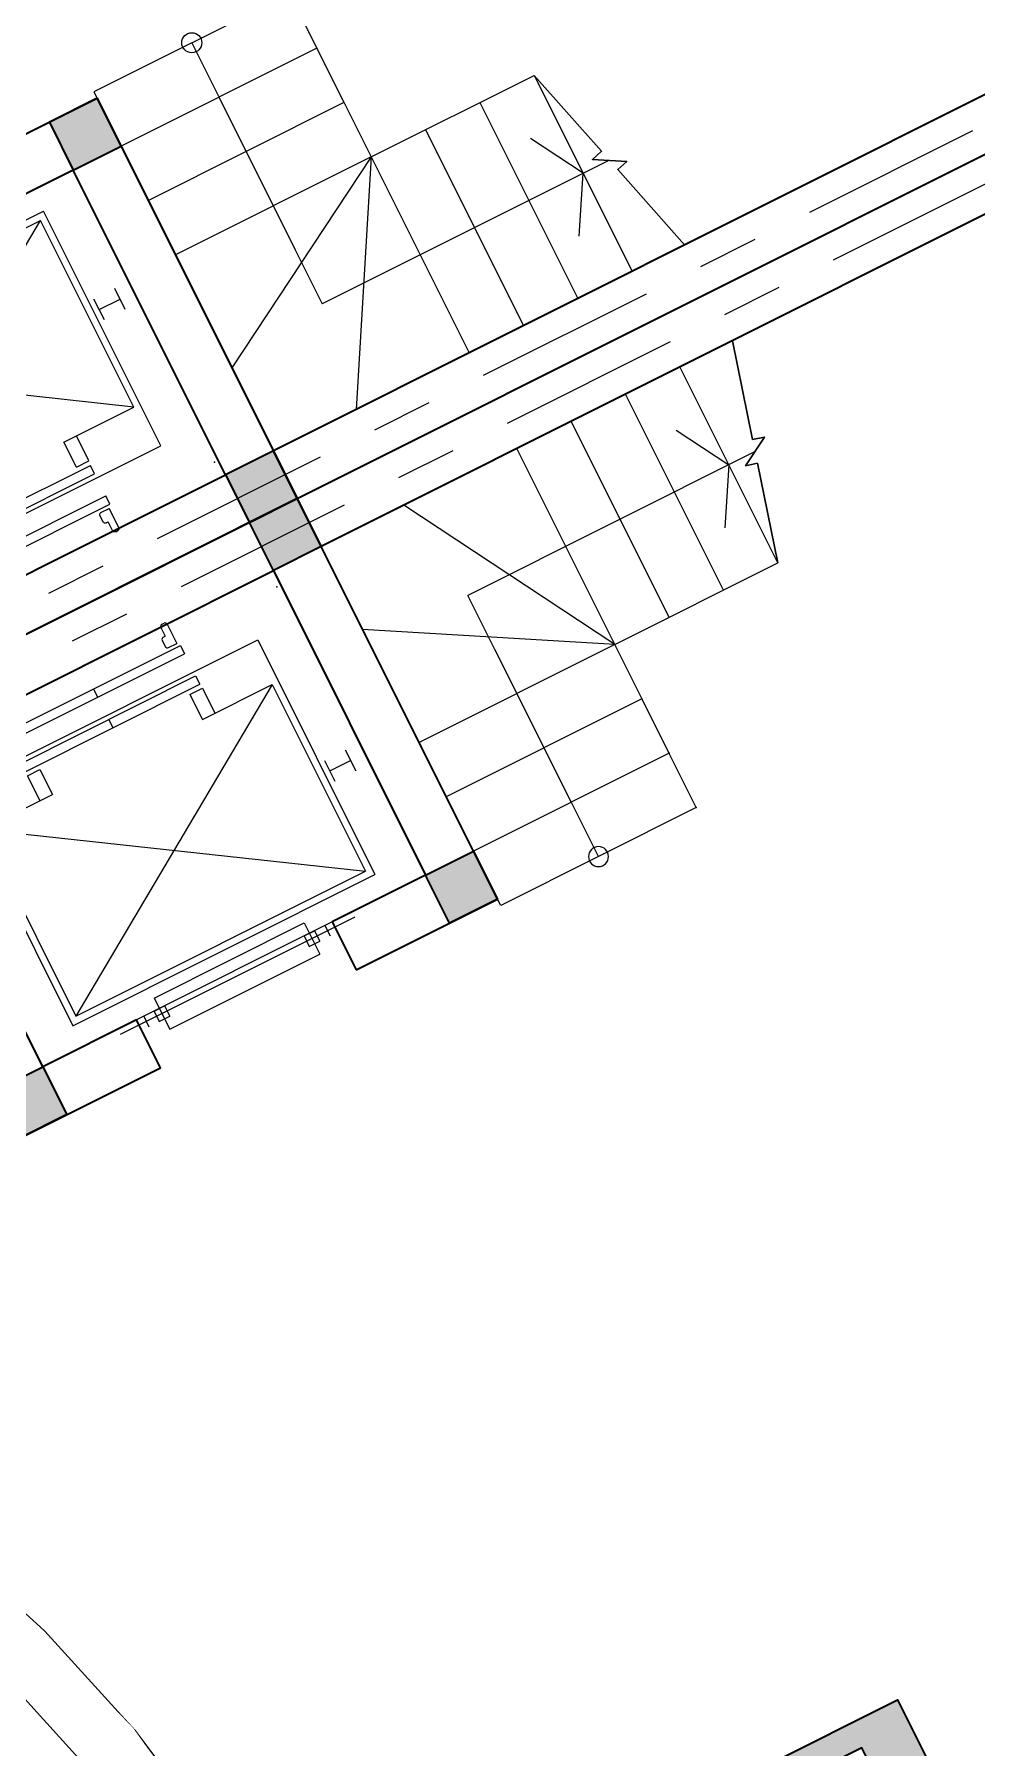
# Model space of a CAD drawing. Header units: millimetres. Extents: x 567980 to 569372, y 2065777 to 2066674.
# Drawn here: x 568782.9 to 568786.77, y 2066333.23 to 2066340.27 of the extents above; entities that cross this region are included whole.
import ezdxf
from ezdxf.enums import TextEntityAlignment as Align
from ezdxf.xclip import XClip

# ---------------------------------------------------------------- set-up
doc = ezdxf.new("R2010")
doc.units = ezdxf.units.MM
for name, pattern in [('ACAD_ISO03W100', [30, 12, -18]), ('CENTER', [3, 1.5, -0.5, 0.5, -0.5]), ('CENTER2', [1.125, 0.75, -0.125, 0.125, -0.125]), ('CONTINOUS', [0]), ('DIVIDEX22', [1.25, 0.625, -0.25, 0, -0.125, 0, -0.25]), ('DOT', [0.25, 0, -0.25]), ('PHANTOM2', [1.25, 0.625, -0.125, 0.125, -0.125, 0.125, -0.125]), ('PHANTOM3', [1.5, 0.625, -0.125, 0.125, -0.125, 0.125, -0.125, 0.125, -0.125])]:
    doc.linetypes.add(name, pattern=pattern)
for name, color, linetype, lineweight in [('A-COT VACH', 2, 'Continuous', 35), ('A-DIM', 251, 'Continuous', 15), ('A-HATCH', 251, 'Continuous', 5), ('A-NET CAT', 214, 'Continuous', 30), ('A-NET THAY', 125, 'Continuous', 18), ('A-NOI THAT', 44, 'Continuous', 9), ('A-TRUC', 250, 'CENTER', 5), ('A-TUONG', 255, 'Continuous', 35), ('boDnv', 54, 'Continuous', 25), ('E- RANH GIOI', 1, 'CENTER', 13), ('N1.1-CN', 4, 'CONTINOUS', 35), ('N1.3-TN', 6, 'CENTER2', 35), ('N1.4-TP', 4, 'PHANTOM2', 35), ('N1.5-TH', 2, 'PHANTOM3', 30), ('N1.6-NM', 3, 'DIVIDEX22', 30), ('N4-OTHER1', 143, 'CONTINOUS', 15)]:
    doc.layers.add(name, color=color, linetype=linetype, lineweight=lineweight)
for name, color, linetype in [('A-NOITHAT', 252, 'Continuous'), ('ChiaLo', 128, 'CENTER'), ('ghi_chu', 7, 'Continuous'), ('LoLK', 6, 'Continuous'), ('M-CD', 40, 'ACAD_ISO03W100'), ('M-Control', 170, 'CENTER2'), ('M-RP', 140, 'Continuous'), ('text', 7, 'Continuous')]:
    doc.layers.add(name, color=color, linetype=linetype)
doc.styles.add('avh', font='')
doc.styles.get('avh').set_extended_font_data('.VnAvantH')

# ---------------------------------------------------------------- blocks, each defined once
blk = doc.blocks.new('NEN')
at = {"layer": 'ChiaLo', "ltscale": 5}
blk.add_lwpolyline([(61.69651037734002, -45.74125448055565), (97.47148511209525, -27.84848544932902)], dxfattribs=at)
at = {"layer": 'LoLK'}
for points in [[(97.47148511197884, -27.84848544932902), (94.78756975801662, -22.48223924078047), (76.90008239494637, -31.42862375359982), (79.58399774937425, -36.79486996261403)], [(100.1554004661739, -33.21473165787756), (97.4714851124445, -27.84848544886336), (79.58399774937425, -36.79486996261403), (82.26791310345288, -42.16111617139541)]]:
    blk.add_lwpolyline(points, close=True, dxfattribs=at)
blk = doc.blocks.new('NEN K02')
at = {"layer": 'LoLK'}
for points in [[(-61.66771715460345, 20.00000000791624), (-61.6677171557676, 40.00000001862645), (-55.66771715553477, 40.00000001885928), (-55.66771715483628, 20.00000000791624)], [(-61.66771715460345, 20.00000000721775), (-61.66771715506911, 40.00000002002344), (-55.66771715530194, 40.0000000197906), (-55.66771715460345, 20.00000000745058)], [(-55.66771715413779, 40.00000001117587), (-61.66771715390496, 40.0000000114087), (-61.66771715506911, 20.00000001094304), (-55.66771715483628, 20.00000001094304)], [(-55.66771715506911, 20.00000000791624), (-55.66771715553477, 40.00000001885928), (-49.66771715506911, 40.00000001909211), (-49.66771715460345, 20.00000000814907)], [(-55.66771715437062, 20.00000000791624), (-55.66771715530194, 40.00000001955777), (-49.66771715506911, 40.00000001932494), (-49.66771715367213, 20.00000000814907)], [(-49.66771715413779, 40.00000001117587), (-55.66771715413779, 40.00000001164153), (-55.66771715483628, 20.00000001094304), (-49.66771715483628, 20.00000001094304)]]:
    blk.add_lwpolyline(points, close=True, dxfattribs=at)
blk = doc.blocks.new('AP11B2')
at = {"layer": 'A-NOITHAT'}
for p, q in [((359.9999999990687, 1491.603832304019), (-360.0000000009313, 1491.603832304019)), ((-360.0000000009313, 1341.603832304019), (-360.0000000009313, 1491.603832304019)), ((359.9999999990687, 1341.603832304019), (359.9999999990687, 1491.603832304019)), ((557.9627270745113, 1416.603832304019), (-568.2546845125034, 1416.603832304019)), ((-435.0000000009313, 1391.603832304027), (-435.0000000009313, 1441.603832304019)), ((-385.0000000009313, 1391.603832304027), (-385.0000000009313, 1441.603832304019)), ((-335.0000000009313, 1441.603832304019), (-385.0000000009313, 1441.603832304019)), ((-335.0000000009313, 1391.603832304027), (-335.0000000009313, 1441.603832304019)), ((384.9999999990687, 1441.603832304019), (334.9999999990687, 1441.603832304019)), ((334.9999999990687, 1391.603832304027), (334.9999999990687, 1441.603832304019)), ((384.9999999990687, 1391.603832304027), (384.9999999990687, 1441.603832304019)), ((434.9999999990687, 1391.603832304027), (434.9999999990687, 1441.603832304019)), ((-335.0000000009313, 1391.603832304027), (-385.0000000009313, 1391.603832304027)), ((359.9999999990687, 1341.603832304019), (-360.0000000009313, 1341.603832304019)), ((384.9999999990687, 1391.603832304027), (334.9999999990687, 1391.603832304027)), ((-725.0000000009313, 166.1255714344661), (-725.0000000009313, 1291.603832304019)), ((724.9999999990687, 1291.603832304019), (-725.0000000009313, 1291.603832304019)), ((-695.0000000009313, 366.1255714344516), (-695.0000000009313, 1261.603832304019)), ((694.9999999990687, 1261.603832304019), (-695.0000000009313, 1261.603832304019)), ((694.9999999990687, 366.1255714344516), (-695.0000000009313, 1261.603832304019)), ((-695.0000000009313, 366.1255714344516), (694.9999999990687, 1261.603832304019)), ((694.9999999990687, 366.1255714344516), (694.9999999990687, 1261.603832304019)), ((724.9999999990687, 166.1255714344588), (724.9999999990687, 1291.603832304019)), ((-850.0000000009313, 757.1255714344661), (-850.0000000009313, 857.1255714344661)), ((-750.0000000009313, 757.1255714344661), (-750.0000000009313, 857.1255714344661)), ((749.9999999990687, 757.1255714344661), (749.9999999990687, 857.1255714344661)), ((849.9999999990687, 757.1255714344661), (849.9999999990687, 857.1255714344661)), ((-750.0000000009313, 807.1255714344588), (-850.0000000009313, 807.1255714344588)), ((749.9999999990687, 807.1255714344588), (849.9999999990687, 807.1255714344516)), ((-360.0000000009313, 366.1255714344516), (-695.0000000009313, 366.1255714344516)), ((-420.0000000009313, 246.1255714344588), (-420.0000000009313, 366.1255714344516)), ((-360.0000000009313, 246.1255714344588), (-360.0000000009313, 366.1255714344516)), ((694.9999999990687, 366.1255714344516), (359.9999999990687, 366.1255714344516)), ((359.9999999990687, 246.1255714344516), (359.9999999990687, 366.1255714344516)), ((419.9999999990687, 246.1255714344516), (419.9999999990687, 366.1255714344516)), ((-360.0000000009313, 246.1255714344588), (-420.0000000009313, 246.1255714344588)), ((417.3913043467328, 226.1255714344588), (-417.3913043485954, 226.1255714344661)), ((-417.3913043485954, 186.1255714344588), (-417.3913043485954, 226.1255714344661)), ((-9.313225746154785e-10, 186.1255714344516), (-9.313225746154785e-10, 226.1255714344661)), ((419.9999999990687, 246.1255714344516), (359.9999999990687, 246.1255714344516)), ((417.3913043467328, 186.1255714344516), (417.3913043467328, 226.1255714344588)), ((724.9999999990687, 166.1255714344588), (-725.0000000009313, 166.1255714344661)), ((417.3913043467328, 186.1255714344516), (-417.3913043485954, 186.1255714344588)), ((417.3913043467328, 79.48334088382398), (-417.3913043485954, 79.48334088382398)), ((-417.3913043485954, 39.48334088382398), (-417.3913043485954, 79.48334088382398)), ((-9.313225746154785e-10, 39.48334088382398), (-9.313225746154785e-10, 79.48334088382398)), ((417.3913043467328, 39.48334088382398), (417.3913043467328, 79.48334088382398)), ((417.3913043467328, 39.48334088382398), (-417.3913043485954, 39.48334088382398)), ((-407.3913043476641, -66.86999999999534), (-407.3913043476641, 25)), ((-367.3913043485954, 25), (-407.3913043476641, 25)), ((-357.3913043485954, -15), (-357.3913043485954, 15)), ((357.3913043467328, -15), (357.3913043467328, 15)), ((407.3913043458015, 25), (367.3913043467328, 25)), ((407.3913043458015, -66.86999999999534), (407.3913043458015, 25)), ((-377.3913043476641, -66.86999999999534), (-377.3913043476641, -24.99999999999272)), ((-367.3913043485954, -24.99999999999272), (-377.3913043476641, -24.99999999999272)), ((377.3913043458015, -24.99999999999272), (367.3913043467328, -24.99999999999272)), ((377.3913043458015, -66.86999999999534), (377.3913043458015, -24.99999999999272)), ((-387.3913043485954, -76.86999999999534), (-397.3913043485954, -76.86999999999534)), ((397.3913043467328, -76.86999999999534), (387.3913043467328, -76.86999999999534))]:
    blk.add_line(p, q, dxfattribs=at)
for centre, start, end in [((-367.3913043485954, 15), 0, 90), ((367.3913043467328, 15), 90, 180), ((-397.3913043485954, -66.86999999999534), 180, 270), ((-387.3913043485954, -66.86999999999534), 270, 0), ((-367.3913043485954, -15), 270, 0), ((367.3913043467328, -15), 180, 270), ((387.3913043467328, -66.86999999999534), 180, 270), ((397.3913043467328, -66.86999999999534), 270, 0)]:
    blk.add_arc(centre, 10, start, end, dxfattribs=at)
for p in [(-900.0000000009313, 0), (899.9999999990687, 0)]:
    blk.add_point(p, dxfattribs=at)
blk = doc.blocks.new('cot 220')
at = {"layer": 'A-COT VACH'}
h = blk.add_hatch(color=256, dxfattribs=at)
h.dxf.hatch_style = 1
h.paths.add_polyline_path([(110.0000037951395, 109.9999999980937), (-109.9999962048605, 109.9999999980937), (-109.9999962048605, -110.0000000019063), (110.0000037951395, -110.0000000019063)])
blk.add_lwpolyline([(-109.9999962048605, -110.0000000019063), (110.0000037951395, -110.0000000019063), (110.0000037951395, 109.9999999980937), (-109.9999962048605, 109.9999999980937)], close=True, dxfattribs=at)
blk = doc.blocks.new('N-ONGDUNG')
at = {"layer": 'N4-OTHER1', "ltscale": 10}
h = blk.add_hatch(dxfattribs=at)
h.set_pattern_fill('ANSI31', color=256, scale=36.00000000004761, angle=-90.00000000000001, style=0)
h.set_pattern_definition([(314.9999999999999, (39548.85017086168, 159241.458453613), (3.181980515343671, 3.181980515343669), [])])
h.paths.add_polyline_path([(7.275957614183426e-12, 45.00000000005821, -0.4142135623730951), (45.00000000006548, 0), (7.275957614183426e-12, -2.91038304567337e-11)])
h.paths.add_polyline_path([(-45.00000000005093, -1.309672370553017e-10, -0.4142135623741864), (7.275957614183426e-12, 45.00000000005821), (7.275957614183426e-12, 0, 1)])
h.paths.add_polyline_path([(7.275957614183426e-12, 0), (45.00000000006548, 0, -1)])
at = {"linetype": 'Continuous', "ltscale": 10}
for p, q in [((7.275957614183426e-12, 63.00000000008731), (4.365574568510056e-11, -63.00000000008731)), ((63.00000000008731, 0), (-63.00000000007276, 0))]:
    blk.add_line(p, q, dxfattribs=at)
blk.add_circle((7.275957614183426e-12, 0), 45.00000000005951, dxfattribs=at)
for centre, start, end in [((-22.5000000000291, 0), 0, 180), ((22.50000000004366, 0), 180, 0)]:
    blk.add_arc(centre, 22.50000000002975, start, end, dxfattribs=at)
blk = doc.blocks.new('$cc')
h = blk.add_hatch()
h.set_pattern_fill('_USER', color=8, scale=0.05, angle=45, style=0, pattern_type=0)
h.set_pattern_definition([(45, (-200956.0241762463, 465343.0443457479), (-0.03535533905932738, 0.03535533905932738), [])])
edge = h.paths.add_edge_path()
edge.add_arc((-0.1875000000291038, -0.25), 0.3125000000174623, -53.130102349887125, 53.130102349887125, ccw=False)
edge.add_arc((-2.91038304567337e-11, 0), 0.5, 89.99999999666488, 270.00000000333506, ccw=False)
edge.add_arc((0.1874999999708962, 0.25), 0.3124999999825377, 126.8698976415752, 233.1301023584249)
at = {"color": 8}
blk.add_lwpolyline([(0, 0, -0.499999999953434), (0, -0.5, -1.000000000058208), (0, 0.5, 0.5000000000465661), (0, 0, 0.3333333332919413), (0, 0, 0.3333333332919413)], format="xyb", dxfattribs=at)
blk.add_circle((0, 0), 0.5)
blk = doc.blocks.new('A$C9810a9bf')
at = {"layer": 'M-RP', "ltscale": 200}
for centre, radius in [((-14.75, 0), 14.75), ((-14.75, 0), 4.75), ((17.95000000000073, 0), 17.95000000000073), ((17.95000000000073, 0), 7.950000000000728)]:
    blk.add_circle(centre, radius, dxfattribs=at)
blk.add_ellipse((3.200000000000728, 0), major_axis=(-32.70000000000073, 0), ratio=0.7561140155418827, dxfattribs=at)
at = {"layer": 'M-RP', "ltscale": 200, "xscale": 9.5, "yscale": 9.5, "zscale": 9.5, "rotation": 180}
blk.add_blockref('$cc', (-14.75, 0), dxfattribs=at)
at = {"layer": 'M-RP', "ltscale": 200, "xscale": 15.9, "yscale": 15.9, "zscale": 15.9}
blk.add_blockref('$cc', (17.95000000000073, 0), dxfattribs=at)
blk = doc.blocks.new('A$Caa2107e4')
at = {"layer": 'M-Control', "ltscale": 0.03}
for centre, radius in [((-14.75, 0), 14.75), ((-14.75, 0), 4.75), ((17.95000000000073, 0), 17.95000000000073), ((17.95000000000073, 0), 7.950000000000728)]:
    blk.add_circle(centre, radius, dxfattribs=at)
blk.add_ellipse((3.200000000000728, 0), major_axis=(-32.70000000000073, 0), ratio=0.7561140155418827, dxfattribs=at)
at = {"layer": 'M-Control', "ltscale": 0.03, "xscale": 9.5, "yscale": 9.5, "zscale": 9.5, "rotation": 180}
blk.add_blockref('$cc', (-14.75, 0), dxfattribs=at)
at = {"layer": 'M-Control', "ltscale": 0.03, "xscale": 15.9, "yscale": 15.9, "zscale": 15.9}
blk.add_blockref('$cc', (17.95000000000073, 0), dxfattribs=at)
blk = doc.blocks.new('truc kt')
at = {"layer": 'A-HATCH'}
h = blk.add_hatch(color=256, dxfattribs=at)
h.dxf.hatch_style = 1
h.paths.add_polyline_path([(110.0000000009313, 1009.995999998602), (110.0000000009313, 1119.995999998602), (-259.9999999990687, 1119.995999998602), (-259.9999999990687, -110.0040000013978), (9.313225746154785e-10, -110.0040000013978), (9.313225746154785e-10, 109.9959999986022), (-149.9999999990105, 109.9959999986022), (-149.9999999990687, 1009.995999998602)])
at = {"layer": 'A-TUONG'}
for points in [[(110.0000000009313, 1009.995999998602), (110.0000000009313, 1119.995999998602), (-259.9999999990687, 1119.995999998602), (-259.9999999990687, -110.0040000013978), (9.313225746154785e-10, -110.0040000013978), (9.313225746154785e-10, 109.9959999986022), (-149.9999999990105, 109.9959999986022), (-149.9999999990687, 1009.995999998602), (110.0000000009313, 1009.995999998602)], [(9.313225746154785e-10, 109.9999999993015), (9.313225746154785e-10, 1009.995999998602)]]:
    blk.add_lwpolyline(points, dxfattribs=at)
at = {"layer": 'M-CD', "xscale": 34, "yscale": 34, "zscale": 34}
blk.add_blockref('$cc', (-116.0677081884933, 961.473602712038), dxfattribs=at)
at = {"layer": 'M-RP', "ltscale": 200, "rotation": 90}
for name, p in [('A$C9810a9bf', (-26.04999999905704, 961.2459999985876)), ('A$Caa2107e4', (-26.04999999905704, 961.2459999985876)), ('A$C9810a9bf', (-101.049999999057, 875.8459999985935)), ('A$Caa2107e4', (-101.049999999057, 875.8459999985935)), ('A$C9810a9bf', (-26.04999999905704, 875.8459999985935)), ('A$Caa2107e4', (-26.04999999905704, 875.8459999985935)), ('A$C9810a9bf', (-101.049999999057, 790.4459999985993)), ('A$Caa2107e4', (-101.049999999057, 790.4459999985993)), ('A$C9810a9bf', (-26.04999999905704, 790.4459999985993)), ('A$Caa2107e4', (-26.04999999905704, 790.4459999985993)), ('A$C9810a9bf', (-101.049999999057, 705.0459999986051)), ('A$Caa2107e4', (-101.049999999057, 705.0459999986051)), ('A$C9810a9bf', (-26.04999999905704, 705.0459999986051)), ('A$Caa2107e4', (-26.04999999905704, 705.0459999986051))]:
    blk.add_blockref(name, p, dxfattribs=at)
at = {"layer": 'N1.1-CN', "xscale": 0.4444444444444456, "yscale": 0.4444444444444456, "zscale": 0.4444444444444456, "rotation": 90}
blk.add_blockref('N-ONGDUNG', (-19.99999999889405, 308.8576939753111), dxfattribs=at)
at = {"layer": 'N1.3-TN', "xscale": -1, "rotation": 270}
blk.add_blockref('N-ONGDUNG', (-64.99999192910036, 191.9839999961114), dxfattribs=at)
at = {"layer": 'N1.4-TP', "xscale": 1.222222222222222, "yscale": 1.222222222222222, "zscale": 1.222222222222222, "rotation": 270}
blk.add_blockref('N-ONGDUNG', (-64.99999999906868, 375.9839999961696), dxfattribs=at)
at = {"layer": 'N1.5-TH', "xscale": 0.6666666666666677, "yscale": 0.6666666666666677, "zscale": 0.6666666666666677, "rotation": 90}
for p in [(-64.99999999906868, 494.9839999963006), (-75.99999919818947, 281.9839999961259)]:
    blk.add_blockref('N-ONGDUNG', p, dxfattribs=at)
at = {"layer": 'N1.6-NM', "xscale": -1.222222222222222, "yscale": 1.222222222222222, "zscale": 1.222222222222222, "rotation": 270}
blk.add_blockref('N-ONGDUNG', (-64.99999999906868, 591.9839999964315), dxfattribs=at)
blk = doc.blocks.new('MBT1 A1')
at = {"layer": 'A-NET CAT'}
blk.add_lwpolyline([(1.120000000111759, -9.379713737638667), (0.7168689491227269, -9.487732377136126), (0.7039279968012124, -9.439436085987836), (0.633217318682, -9.561910572927445), (0.6202763663604856, -9.513614281779155), (0.2201106760185212, -9.620838355505839)], dxfattribs=at)
at = {"layer": 'A-NET THAY', "ltscale": 100}
for p, q in [((1.619999999878928, -7.079995999811217), (1.619999999878928, -6.179995999671519)), ((1.120000000111759, -8.629713737638667), (0.6006710005458444, -7.729548536008224)), ((1.120000000111759, -8.629713737638667), (1.120000000111759, -7.729999999748543)), ((1.369999999878928, -8.629713737638667), (1.370000000111759, -7.729999999981374)), ((1.619999999878928, -8.629713737638667), (1.619999999878928, -7.729999999748543)), ((1.120000000111759, -8.629713737638667), (0.2199999999720603, -8.110098495380953)), ((1.120000000111759, -8.629713737638667), (0.220000000204891, -8.629713737871498)), ((1.120000000111759, -8.629713737638667), (1.120000000111759, -9.379713737638667)), ((1.619999999878928, -8.629713737638667), (1.120000000111759, -8.629713737638667)), ((1.869999999878928, -8.629713737638667), (1.369999999878928, -8.629713737638667)), ((1.119999999878928, -8.879713737638667), (0.220000000204891, -8.879713737638667)), ((1.120000000111759, -9.129713737871498), (0.220000000204891, -9.129713737638667)), ((1.120000000111759, -9.379713737638667), (0.2199999999720603, -9.379713737871498))]:
    blk.add_line(p, q, dxfattribs=at)
at = {"layer": 'A-NET THAY', "color": 251, "ltscale": 10}
for p, q in [((1.620000000111759, -8.179856868926436), (0.6699999999254942, -8.179856868693605)), ((0.6700000001583248, -9.49820109992288), (0.6699999999254942, -8.179856868693605)), ((1.869999999878928, -8.179856868693605), (0.9199999999254942, -8.179856868693605))]:
    blk.add_line(p, q, dxfattribs=at)
at = {"layer": 'A-NET THAY', "ltscale": 100}
blk.add_lwpolyline([(1.869999999878928, -8.629713737638667), (1.869999999878928, -7.729999999981374), (1.840000000083819, -7.729999999748543)], dxfattribs=at)
at = {"layer": 'A-NET THAY', "ltscale": 10}
blk.add_lwpolyline([(0.4458215811755508, -9.249713737517595), (0.6699999999254942, -9.379713737638667), (0.8941784189082682, -9.249713737517595)], dxfattribs=at)
blk.add_circle((1.869999999878928, -8.179856868693605), 0.04118169652319922, dxfattribs=at)
at = {"layer": 'A-NET THAY', "ltscale": 100}
for p in [(1.369999999878928, -8.629713737638667), (1.369999999878928, -8.629713737638667), (1.619999999878928, -8.629713737638667), (1.619999999878928, -8.629713737638667), (1.869999999878928, -8.629713737638667), (1.869999999878928, -8.629713737638667)]:
    blk.add_point(p, dxfattribs=at)
at = {"layer": 'A-TRUC', "ltscale": 0.5}
blk.add_line((0.1100000001024455, -16.8899959998671), (0.1099999998696148, -2.109995999606326), dxfattribs=at)
at = {"layer": 'A-TUONG'}
for p, q in [((0, -17.10999999986961), (0, -2)), ((0.2199999999720603, -12.49999599996954), (0.2199999999720603, -7.729995999950916))]:
    blk.add_line(p, q, dxfattribs=at)
at = {"layer": 'A-TUONG', "ltscale": 100}
blk.add_lwpolyline([(1.840000000083819, -7.079995999811217), (1.840000000083819, -7.729995999718085), (0, -7.729995999718085), (0, -5.529995999764651), (1.839999999850988, -5.529995999997482), (1.840000000083819, -6.179995999904349), (1.619999999878928, -6.179995999671519), (1.619999999878928, -5.749995999736711), (0.2199999999720603, -5.749995999736711), (0.2199999999720603, -7.509995999978855), (1.620000000111759, -7.509995999746025), (1.619999999878928, -7.079995999811217)], close=True, dxfattribs=at)
at = {"layer": 'A-COT VACH', "xscale": 0.001, "yscale": 0.001, "zscale": 0.001}
for p in [(1.729999996256083, -5.639991999836639), (0.1099999963771552, -7.619999999878928), (1.729999996256083, -7.619999999878928)]:
    blk.add_blockref('cot 220', p, dxfattribs=at)
at = {"layer": 'A-DIM', "xscale": 0.001, "yscale": 0.001, "zscale": 0.001}
blk.add_blockref('truc kt', (5.78000000026077, -7.61999599984847), dxfattribs=at)
at = {"layer": 'A-NOI THAT', "linetype": 'Continuous', "xscale": -0.0009583333333333351, "yscale": 0.0009583333333333351, "zscale": 0.0009583333333333339, "rotation": 270}
blk.add_blockref('AP11B2', (0.2863796604797244, -6.629995999624953), dxfattribs=at)
blk = doc.blocks.new('MBT1K02')
at = {"layer": 'LoLK'}
blk.add_blockref('NEN K02', (-4.656612873077393e-10, 0), dxfattribs=at)
at = {"layer": 'LoLK', "rotation": 180}
blk.add_blockref('MBT1 A1', (-55.66771715553477, 20.00000001280569), dxfattribs=at)
at = {"layer": 'LoLK', "xscale": -1, "rotation": 180}
blk.add_blockref('MBT1 A1', (-55.66771715437062, 20.00000001280569), dxfattribs=at)
blk = doc.blocks.new('sl')
at = {"layer": 'ghi_chu', "color": 158}
blk.add_circle((0, 0), 5.75, dxfattribs=at)
at = {"color": 158, "linetype": 'DOT'}
blk.add_wipeout([(3.5208595475486404e-16, 5.75), (0.969923385692005, 5.667605193191193), (1.8644182452907085, 5.439342295409173), (2.4721268485312047, 5.19144381119272), (3.1309317900050124, 4.822837974298537), (3.790308711290825, 4.323894063585842), (4.429387843055263, 3.666472874002242), (4.910778165943334, 2.9911131380966225), (5.203892177182513, 2.4458140175120917), (5.532139964477323, 1.5677778584457833), (5.698465156793055, 0.7681112268516266), (5.75, 0), (5.686371084061578, -0.8530438994262575), (5.496098205030802, -1.689794224353129), (5.2327386792073485, -2.383473497886502), (4.825305600030205, -3.127127414467971), (4.383189926834117, -3.721578437343479), (3.929815285478843, -4.197505428467821), (2.9936814231296998, -4.909212924370681), (2.4199680402585857, -5.2159615301617235), (1.5354575353235314, -5.541197538187769), (0.6268165904409351, -5.715732758093926), (-1.056257864264592e-15, -5.75), (-0.8583477087645206, -5.685572900848136), (-1.5940806531006373, -5.524618255717788), (-2.40903986994229, -5.221017803554057), (-3.139398486746215, -4.817330914667954), (-3.7183236567631495, -4.385951343044689), (-4.311791834998167, -3.8040703426255327), (-4.851567804086016, -3.086225824912363), (-5.211174131927694, -2.43026010269017), (-5.5241386364638405, -1.5957419356297642), (-5.686254877874253, -0.853818167908873), (-5.75, 0), (-5.6611914826744, 1.0066831658942323), (-5.488230834533672, 1.7151741331053927), (-5.1200356553748625, 2.616817702418359), (-4.43866223175213, 3.6552397448617775), (-3.5478669059890633, 4.52494645464315), (-2.7209342178740763, 5.0654730264805465), (-1.720506428404943, 5.486561548895381), (-0.804793078194819, 5.693400398820522)], dxfattribs=at).dxf.layer = 'ghi_chu'
at = {"layer": 'ghi_chu'}
blk.add_circle((0, 0), 5.5, dxfattribs=at)
at = {"layer": 'ghi_chu', "style": 'avh'}
for tag, height, p in [('SOLO', 1.25, (0, 2.505939941853285)), ('DT', 1.5, (-0.01470196363516152, -0.4940600581467152))]:
    blk.add_attdef(tag, text='', height=height, dxfattribs=at).set_placement(p, align=Align.CENTER)
blk.add_attdef('MD', text='', height=1.25, dxfattribs=at).set_placement((-0.5015280463267118, -2.996534363832325), align=Align.RIGHT)
blk.add_attdef('TC', (0.5, -3.020000000018626), '', height=1.25, dxfattribs=at)
blk = doc.blocks.new('TEM DAT')
at = {"layer": 'ghi_chu'}
blk.add_blockref('sl', (176.6048657894135, -115.9056446552277), dxfattribs=at)
blk = doc.blocks.new('MA LO')
at = {"layer": 'E- RANH GIOI', "xscale": 996.6571095296216, "yscale": 996.6571095296216, "zscale": 996.6571095296216}
blk.add_blockref('TEM DAT', (-315256.9631516933, 99517.19136619568), dxfattribs=at)

msp = doc.modelspace()

# ---------------------------------------------------------------- block references
at = {"layer": 'boDnv'}
msp.add_blockref('NEN', (568697.4807461541, 2066371.697269554), dxfattribs=at)

# ---------------------------------------------------------------- next in the draw order: block references
at = {"layer": 'LoLK', "rotation": 296.5718179020918}
msp.add_blockref('MBT1K02', (568784.0784966609, 2066276.168235795), dxfattribs=at)

# ---------------------------------------------------------------- next in the draw order: block references
at = {"layer": 'text'}
ref = msp.add_blockref('MA LO', (568918.1304692444, 2066345.654630337), dxfattribs=dict(at, xscale=0.001000000000001394, yscale=0.001000000000001394, zscale=0.001000000000001394))
XClip(ref).set_block_clipping_path([(-136708.084112525, -393536.3904697895), (377080.8607170582, -389718.9184806347), (377080.8607170582, 192659.0805361271), (-315505.95911979675, 196067.95970368385), (-315505.95911979675, 99448.33040356636)])

doc.saveas('drawing.dxf')
